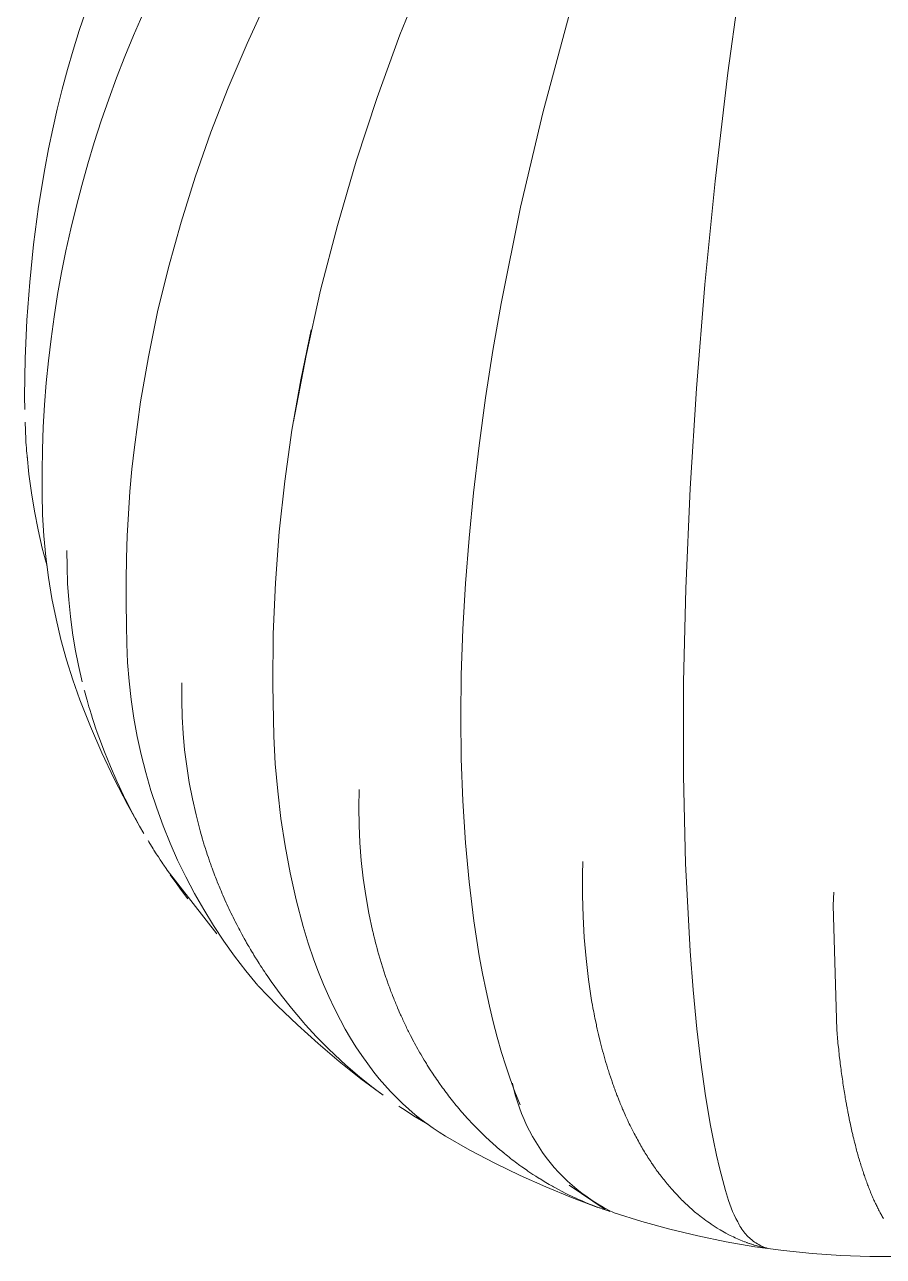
# Model space of a CAD drawing. Header units: millimetres. Extents: x 311 to 4068, y 1050 to 3803.
# Drawn here: x 3825.6 to 3842.58, y 3401.34 to 3425.69 of the extents above; entities that cross this region are included whole.
import ezdxf

# ---------------------------------------------------------------- set-up
doc = ezdxf.new("R2010")
doc.units = ezdxf.units.MM
doc.layers.add('ZANO_R', color=7, linetype='Continuous', lineweight=0)

msp = doc.modelspace()

# ---------------------------------------------------------------- linework, layer by layer
at = {"layer": 'ZANO_R'}
for p, q in [((3833.023, 3425.492), (3833.516, 3426.72)), ((3839.508, 3424.74), (3839.798, 3426.877)), ((3829.999, 3425.321), (3830.397, 3426.188)), ((3826.683, 3425.573), (3826.81, 3425.955)), ((3827.756, 3425.479), (3827.937, 3425.896)), ((3835.852, 3423.976), (3836.382, 3425.932)), ((3826.563, 3425.189), (3826.683, 3425.573)), ((3827.584, 3425.059), (3827.756, 3425.479)), ((3832.57, 3424.248), (3833.023, 3425.492)), ((3829.627, 3424.443), (3829.999, 3425.321)), ((3826.45, 3424.803), (3826.563, 3425.189)), ((3827.42, 3424.639), (3827.584, 3425.059)), ((3826.345, 3424.414), (3826.45, 3424.803)), ((3839.256, 3422.599), (3839.508, 3424.74)), ((3827.265, 3424.215), (3827.42, 3424.639)), ((3826.248, 3424.023), (3826.345, 3424.414)), ((3829.287, 3423.563), (3829.627, 3424.443)), ((3826.158, 3423.631), (3826.248, 3424.023)), ((3827.118, 3423.789), (3827.265, 3424.215)), ((3832.157, 3422.991), (3832.57, 3424.248)), ((3826.978, 3423.36), (3827.118, 3423.789)), ((3835.406, 3422.084), (3835.852, 3423.976)), ((3826.076, 3423.237), (3826.158, 3423.631)), ((3828.975, 3422.674), (3829.287, 3423.563)), ((3826.85, 3422.937), (3826.978, 3423.36)), ((3826.001, 3422.841), (3826.076, 3423.237)), ((3825.879, 3422.096), (3826.001, 3422.84)), ((3826.73, 3422.512), (3826.85, 3422.937)), ((3831.786, 3421.72), (3832.157, 3422.991)), ((3828.696, 3421.786), (3828.975, 3422.674)), ((3839.052, 3420.552), (3839.256, 3422.599)), ((3826.618, 3422.084), (3826.73, 3422.512)), ((3825.779, 3421.348), (3825.879, 3422.096)), ((3826.514, 3421.654), (3826.618, 3422.084)), ((3835.023, 3420.179), (3835.406, 3422.084)), ((3826.419, 3421.222), (3826.514, 3421.654)), ((3828.446, 3420.889), (3828.696, 3421.786)), ((3831.455, 3420.439), (3831.786, 3421.72)), ((3825.702, 3420.598), (3825.779, 3421.348)), ((3826.333, 3420.789), (3826.419, 3421.222)), ((3828.232, 3420.011), (3828.446, 3420.889)), ((3826.254, 3420.354), (3826.333, 3420.789)), ((3825.646, 3419.846), (3825.702, 3420.598)), ((3831.167, 3419.147), (3831.455, 3420.439)), ((3838.884, 3418.501), (3839.052, 3420.552)), ((3826.185, 3419.918), (3826.254, 3420.354)), ((3834.86, 3419.246), (3835.023, 3420.179)), ((3826.124, 3419.483), (3826.185, 3419.918)), ((3828.048, 3419.126), (3828.232, 3420.011)), ((3825.613, 3419.092), (3825.646, 3419.846)), ((3831.061, 3418.667), (3831.268, 3419.657)), ((3826.073, 3419.047), (3826.124, 3419.483)), ((3830.92, 3417.847), (3831.167, 3419.147)), ((3834.715, 3418.311), (3834.86, 3419.246)), ((3825.602, 3418.338), (3825.613, 3419.092)), ((3826.029, 3418.61), (3826.073, 3419.047)), ((3827.895, 3418.236), (3828.048, 3419.126)), ((3830.887, 3417.671), (3831.061, 3418.667)), ((3825.995, 3418.172), (3826.029, 3418.61)), ((3838.76, 3416.524), (3838.884, 3418.501)), ((3825.604, 3418.082), (3825.602, 3418.338)), ((3825.605, 3418.082), (3825.604, 3418.183)), ((3825.97, 3417.733), (3825.995, 3418.172)), ((3827.773, 3417.341), (3827.895, 3418.236)), ((3834.587, 3417.374), (3834.715, 3418.311)), ((3825.625, 3417.499), (3825.61, 3417.83)), ((3825.954, 3417.294), (3825.97, 3417.733)), ((3825.626, 3417.477), (3825.625, 3417.499)), ((3825.629, 3417.437), (3825.626, 3417.477)), ((3825.633, 3417.376), (3825.629, 3417.437)), ((3830.745, 3416.669), (3830.887, 3417.671)), ((3825.637, 3417.322), (3825.633, 3417.376)), ((3825.641, 3417.275), (3825.637, 3417.323)), ((3825.645, 3417.216), (3825.64, 3417.275)), ((3825.65, 3417.174), (3825.646, 3417.216)), ((3825.946, 3416.855), (3825.954, 3417.294)), ((3827.725, 3416.902), (3827.773, 3417.341)), ((3834.477, 3416.434), (3834.587, 3417.374)), ((3825.688, 3416.804), (3825.649, 3417.174)), ((3825.659, 3417.073), (3825.65, 3417.17)), ((3825.737, 3416.436), (3825.688, 3416.804)), ((3825.947, 3416.416), (3825.946, 3416.855)), ((3827.685, 3416.463), (3827.725, 3416.902)), ((3827.653, 3416.023), (3827.685, 3416.463)), ((3830.636, 3415.664), (3830.745, 3416.669)), ((3838.674, 3414.545), (3838.76, 3416.524)), ((3825.798, 3416.07), (3825.737, 3416.436)), ((3825.958, 3416), (3825.947, 3416.416)), ((3834.389, 3415.538), (3834.477, 3416.434)), ((3825.87, 3415.706), (3825.798, 3416.07)), ((3825.982, 3415.585), (3825.958, 3416)), ((3827.63, 3415.583), (3827.653, 3416.023)), ((3825.952, 3415.344), (3825.87, 3415.706)), ((3826.021, 3415.171), (3825.982, 3415.585)), ((3827.614, 3415.142), (3827.63, 3415.583)), ((3830.56, 3414.656), (3830.636, 3415.664)), ((3834.319, 3414.64), (3834.389, 3415.538)), ((3826.045, 3414.984), (3825.952, 3415.344)), ((3826.44, 3414.971), (3826.439, 3415.297)), ((3826.075, 3414.759), (3826.021, 3415.171)), ((3827.607, 3414.701), (3827.614, 3415.142)), ((3826.143, 3414.348), (3826.075, 3414.759)), ((3826.452, 3414.645), (3826.44, 3414.971)), ((3826.452, 3414.645), (3826.474, 3414.318)), ((3827.608, 3414.26), (3827.607, 3414.701)), ((3830.517, 3413.645), (3830.56, 3414.656)), ((3834.268, 3413.741), (3834.319, 3414.64)), ((3838.631, 3412.694), (3838.674, 3414.545)), ((3826.225, 3413.941), (3826.143, 3414.348)), ((3826.474, 3414.318), (3826.507, 3413.992)), ((3827.617, 3413.819), (3827.608, 3414.26)), ((3826.321, 3413.536), (3826.225, 3413.941)), ((3826.507, 3413.992), (3826.55, 3413.666)), ((3827.622, 3413.45), (3827.617, 3413.819)), ((3826.55, 3413.666), (3826.603, 3413.342)), ((3830.507, 3412.634), (3830.517, 3413.645)), ((3834.237, 3412.84), (3834.268, 3413.741)), ((3826.431, 3413.135), (3826.321, 3413.536)), ((3826.603, 3413.342), (3826.667, 3413.02)), ((3827.638, 3413.082), (3827.622, 3413.45)), ((3826.555, 3412.738), (3826.431, 3413.135)), ((3827.667, 3412.714), (3827.638, 3413.082)), ((3826.667, 3413.02), (3826.74, 3412.701)), ((3834.227, 3412.008), (3834.237, 3412.84)), ((3826.693, 3412.346), (3826.555, 3412.738)), ((3827.708, 3412.348), (3827.667, 3412.714)), ((3828.708, 3412.33), (3828.709, 3412.681)), ((3830.53, 3411.623), (3830.507, 3412.634)), ((3838.63, 3410.842), (3838.631, 3412.694)), ((3826.903, 3411.816), (3826.693, 3412.346)), ((3826.782, 3412.536), (3826.787, 3412.518)), ((3826.831, 3412.355), (3826.787, 3412.518)), ((3826.831, 3412.355), (3826.836, 3412.335)), ((3826.873, 3412.207), (3826.836, 3412.335)), ((3827.762, 3411.983), (3827.708, 3412.348)), ((3828.708, 3412.33), (3828.717, 3412.004)), ((3826.873, 3412.207), (3826.889, 3412.154)), ((3826.922, 3412.046), (3826.889, 3412.154)), ((3826.922, 3412.046), (3826.945, 3411.973)), ((3826.977, 3411.875), (3826.945, 3411.973)), ((3826.977, 3411.875), (3827.005, 3411.792)), ((3827.828, 3411.621), (3827.762, 3411.983)), ((3828.717, 3412.004), (3828.736, 3411.678)), ((3834.237, 3411.176), (3834.227, 3412.008)), ((3827.13, 3411.293), (3826.903, 3411.816)), ((3827.038, 3411.695), (3827.005, 3411.792)), ((3827.038, 3411.695), (3827.067, 3411.613)), ((3827.178, 3411.317), (3827.067, 3411.613)), ((3827.907, 3411.261), (3827.828, 3411.621)), ((3828.736, 3411.678), (3828.766, 3411.353)), ((3830.559, 3411.079), (3830.53, 3411.623)), ((3828.766, 3411.353), (3828.807, 3411.029)), ((3827.375, 3410.779), (3827.13, 3411.293)), ((3827.297, 3411.024), (3827.178, 3411.317)), ((3827.997, 3410.903), (3827.907, 3411.261)), ((3834.267, 3410.344), (3834.237, 3411.176)), ((3827.424, 3410.734), (3827.297, 3411.024)), ((3828.1, 3410.549), (3827.997, 3410.903)), ((3828.807, 3411.029), (3828.858, 3410.706)), ((3830.606, 3410.536), (3830.559, 3411.079)), ((3827.637, 3410.273), (3827.375, 3410.779)), ((3827.559, 3410.449), (3827.424, 3410.734)), ((3828.858, 3410.706), (3828.919, 3410.386)), ((3838.671, 3409.107), (3838.63, 3410.842)), ((3827.559, 3410.449), (3827.592, 3410.382)), ((3827.605, 3410.357), (3827.592, 3410.382)), ((3828.214, 3410.199), (3828.1, 3410.549)), ((3828.919, 3410.386), (3828.991, 3410.067)), ((3830.671, 3409.995), (3830.606, 3410.536)), ((3832.209, 3410.216), (3832.214, 3410.568)), ((3827.605, 3410.357), (3827.679, 3410.211)), ((3827.916, 3409.776), (3827.637, 3410.273)), ((3827.696, 3410.178), (3827.679, 3410.211)), ((3827.696, 3410.178), (3827.77, 3410.04)), ((3828.34, 3409.852), (3828.214, 3410.199)), ((3832.209, 3410.216), (3832.214, 3409.866)), ((3834.319, 3409.513), (3834.267, 3410.344)), ((3827.787, 3410.008), (3827.863, 3409.871)), ((3828.991, 3410.067), (3829.073, 3409.751)), ((3830.754, 3409.457), (3830.671, 3409.995)), ((3827.876, 3409.848), (3827.959, 3409.703)), ((3828.478, 3409.51), (3828.34, 3409.852)), ((3829.093, 3409.682), (3829.073, 3409.751)), ((3829.093, 3409.682), (3829.1, 3409.658)), ((3829.12, 3409.59), (3829.1, 3409.658)), ((3832.214, 3409.866), (3832.23, 3409.516)), ((3828.042, 3409.563), (3828.058, 3409.536)), ((3828.142, 3409.399), (3828.058, 3409.536)), ((3828.16, 3409.371), (3828.142, 3409.399)), ((3828.628, 3409.173), (3828.478, 3409.51)), ((3829.12, 3409.59), (3829.127, 3409.565)), ((3829.148, 3409.498), (3829.127, 3409.565)), ((3829.148, 3409.498), (3829.155, 3409.472)), ((3829.176, 3409.406), (3829.155, 3409.472)), ((3829.176, 3409.406), (3829.184, 3409.38)), ((3830.854, 3408.921), (3830.754, 3409.457)), ((3832.23, 3409.516), (3832.258, 3409.167)), ((3834.39, 3408.742), (3834.319, 3409.513)), ((3828.206, 3409.298), (3828.16, 3409.371)), ((3828.221, 3409.275), (3828.206, 3409.298)), ((3828.246, 3409.236), (3828.221, 3409.275)), ((3828.283, 3409.179), (3828.246, 3409.236)), ((3828.312, 3409.135), (3828.283, 3409.179)), ((3828.788, 3408.842), (3828.628, 3409.173)), ((3829.206, 3409.315), (3829.184, 3409.38)), ((3829.206, 3409.315), (3829.214, 3409.288)), ((3829.236, 3409.224), (3829.214, 3409.288)), ((3829.236, 3409.224), (3829.245, 3409.197)), ((3829.267, 3409.133), (3829.245, 3409.197)), ((3832.258, 3409.167), (3832.297, 3408.819)), ((3828.334, 3409.102), (3828.312, 3409.135)), ((3828.352, 3409.075), (3828.334, 3409.102)), ((3828.398, 3409.006), (3828.352, 3409.075)), ((3828.42, 3408.973), (3828.398, 3409.006)), ((3829.401, 3407.715), (3828.42, 3408.973)), ((3829.267, 3409.133), (3829.277, 3409.106)), ((3829.299, 3409.043), (3829.277, 3409.106)), ((3829.299, 3409.043), (3829.309, 3409.015)), ((3829.333, 3408.953), (3829.309, 3409.015)), ((3829.333, 3408.953), (3829.343, 3408.925)), ((3829.366, 3408.863), (3829.343, 3408.925)), ((3830.973, 3408.39), (3830.854, 3408.921)), ((3836.636, 3408.893), (3836.642, 3409.146)), ((3838.763, 3407.374), (3838.671, 3409.107)), ((3828.573, 3408.756), (3828.483, 3408.884)), ((3828.573, 3408.756), (3828.596, 3408.724)), ((3828.687, 3408.599), (3828.596, 3408.724)), ((3828.96, 3408.515), (3828.788, 3408.842)), ((3829.366, 3408.863), (3829.377, 3408.835)), ((3829.401, 3408.773), (3829.377, 3408.835)), ((3829.401, 3408.773), (3829.412, 3408.746)), ((3829.437, 3408.684), (3829.412, 3408.746)), ((3829.437, 3408.684), (3829.448, 3408.657)), ((3832.297, 3408.819), (3832.347, 3408.472)), ((3834.484, 3407.974), (3834.39, 3408.742)), ((3836.636, 3408.893), (3836.633, 3408.476)), ((3828.687, 3408.599), (3828.712, 3408.566)), ((3828.805, 3408.443), (3828.712, 3408.566)), ((3828.805, 3408.443), (3828.83, 3408.41)), ((3829.143, 3408.195), (3828.96, 3408.515)), ((3829.474, 3408.595), (3829.448, 3408.657)), ((3829.474, 3408.595), (3829.485, 3408.568)), ((3829.511, 3408.507), (3829.485, 3408.568)), ((3829.511, 3408.507), (3829.523, 3408.48)), ((3829.549, 3408.419), (3829.523, 3408.48)), ((3832.347, 3408.472), (3832.409, 3408.128)), ((3836.633, 3408.476), (3836.643, 3408.059)), ((3841.592, 3408.286), (3841.6, 3408.54)), ((3829.336, 3407.881), (3829.143, 3408.195)), ((3829.549, 3408.419), (3829.561, 3408.392)), ((3829.589, 3408.332), (3829.561, 3408.392)), ((3829.589, 3408.332), (3829.601, 3408.305)), ((3829.628, 3408.245), (3829.601, 3408.305)), ((3829.628, 3408.245), (3829.641, 3408.218)), ((3829.669, 3408.158), (3829.641, 3408.218)), ((3831.109, 3407.862), (3830.973, 3408.39)), ((3841.592, 3408.286), (3841.661, 3405.815)), ((3829.669, 3408.158), (3829.682, 3408.132)), ((3829.711, 3408.073), (3829.682, 3408.132)), ((3829.711, 3408.073), (3829.724, 3408.046)), ((3829.753, 3407.987), (3829.724, 3408.046)), ((3829.753, 3407.987), (3829.767, 3407.96)), ((3829.796, 3407.903), (3829.767, 3407.96)), ((3832.409, 3408.128), (3832.481, 3407.785)), ((3834.592, 3407.28), (3834.484, 3407.974)), ((3836.643, 3408.059), (3836.667, 3407.643)), ((3829.54, 3407.574), (3829.336, 3407.881)), ((3829.796, 3407.903), (3829.81, 3407.875)), ((3829.84, 3407.819), (3829.81, 3407.875)), ((3829.84, 3407.819), (3829.854, 3407.791)), ((3829.884, 3407.735), (3829.854, 3407.791)), ((3829.884, 3407.735), (3829.9, 3407.707)), ((3829.93, 3407.652), (3829.9, 3407.707)), ((3831.21, 3407.531), (3831.109, 3407.862)), ((3832.497, 3407.717), (3832.481, 3407.785)), ((3832.497, 3407.717), (3832.502, 3407.695)), ((3832.519, 3407.629), (3832.502, 3407.695)), ((3829.755, 3407.274), (3829.54, 3407.574)), ((3829.93, 3407.652), (3829.945, 3407.623)), ((3829.976, 3407.569), (3829.946, 3407.623)), ((3829.976, 3407.569), (3829.992, 3407.54)), ((3830.023, 3407.488), (3829.992, 3407.54)), ((3830.023, 3407.488), (3830.04, 3407.458)), ((3830.07, 3407.406), (3830.04, 3407.458)), ((3831.322, 3407.203), (3831.21, 3407.531)), ((3832.519, 3407.629), (3832.524, 3407.606)), ((3832.541, 3407.541), (3832.524, 3407.606)), ((3832.541, 3407.541), (3832.547, 3407.518)), ((3832.564, 3407.453), (3832.547, 3407.518)), ((3832.564, 3407.453), (3832.571, 3407.429)), ((3836.667, 3407.643), (3836.703, 3407.227)), ((3829.979, 3406.982), (3829.755, 3407.274)), ((3830.07, 3407.406), (3830.088, 3407.376)), ((3830.119, 3407.325), (3830.088, 3407.376)), ((3830.119, 3407.325), (3830.137, 3407.295)), ((3830.168, 3407.245), (3830.137, 3407.295)), ((3830.168, 3407.245), (3830.187, 3407.214)), ((3830.218, 3407.165), (3830.187, 3407.214)), ((3832.588, 3407.366), (3832.571, 3407.429)), ((3832.588, 3407.366), (3832.595, 3407.342)), ((3832.613, 3407.28), (3832.595, 3407.342)), ((3832.613, 3407.28), (3832.62, 3407.255)), ((3832.638, 3407.194), (3832.62, 3407.255)), ((3834.655, 3406.935), (3834.592, 3407.28)), ((3836.703, 3407.227), (3836.752, 3406.813)), ((3838.822, 3406.607), (3838.763, 3407.374)), ((3830.213, 3406.697), (3829.979, 3406.982)), ((3830.218, 3407.165), (3830.238, 3407.133)), ((3830.268, 3407.086), (3830.238, 3407.133)), ((3830.268, 3407.086), (3830.289, 3407.053)), ((3830.32, 3407.007), (3830.289, 3407.053)), ((3830.32, 3407.007), (3830.342, 3406.974)), ((3830.372, 3406.929), (3830.342, 3406.974)), ((3831.413, 3406.958), (3831.322, 3407.203)), ((3832.638, 3407.194), (3832.646, 3407.168)), ((3832.664, 3407.108), (3832.646, 3407.168)), ((3832.664, 3407.108), (3832.672, 3407.082)), ((3832.691, 3407.023), (3832.672, 3407.082)), ((3832.691, 3407.023), (3832.699, 3406.997)), ((3832.719, 3406.938), (3832.699, 3406.997)), ((3830.372, 3406.929), (3830.395, 3406.895)), ((3830.425, 3406.851), (3830.395, 3406.895)), ((3830.425, 3406.851), (3830.449, 3406.817)), ((3830.479, 3406.774), (3830.449, 3406.817)), ((3830.479, 3406.774), (3830.673, 3406.507)), ((3831.511, 3406.716), (3831.413, 3406.958)), ((3832.719, 3406.938), (3832.727, 3406.912)), ((3832.747, 3406.853), (3832.727, 3406.912)), ((3832.747, 3406.853), (3832.756, 3406.827)), ((3832.776, 3406.769), (3832.756, 3406.827)), ((3832.776, 3406.769), (3832.785, 3406.744)), ((3832.806, 3406.686), (3832.785, 3406.744)), ((3834.725, 3406.59), (3834.655, 3406.935)), ((3836.752, 3406.813), (3836.814, 3406.4)), ((3830.603, 3406.295), (3830.221, 3406.688)), ((3830.673, 3406.507), (3830.877, 3406.248)), ((3831.615, 3406.477), (3831.511, 3406.716)), ((3831.727, 3406.241), (3831.615, 3406.477)), ((3832.806, 3406.686), (3832.815, 3406.66)), ((3832.837, 3406.603), (3832.815, 3406.66)), ((3832.837, 3406.603), (3832.846, 3406.578)), ((3832.868, 3406.521), (3832.846, 3406.578)), ((3832.868, 3406.521), (3832.878, 3406.495)), ((3832.9, 3406.439), (3832.878, 3406.495)), ((3834.792, 3406.284), (3834.725, 3406.59)), ((3838.896, 3405.841), (3838.822, 3406.607)), ((3830.997, 3405.915), (3830.603, 3406.295)), ((3830.877, 3406.248), (3831.09, 3405.995)), ((3831.846, 3406.009), (3831.727, 3406.241)), ((3832.9, 3406.439), (3832.91, 3406.414)), ((3832.933, 3406.358), (3832.91, 3406.414)), ((3832.933, 3406.358), (3832.943, 3406.333)), ((3832.966, 3406.277), (3832.943, 3406.333)), ((3832.966, 3406.277), (3832.977, 3406.252)), ((3833, 3406.197), (3832.977, 3406.252)), ((3834.866, 3405.978), (3834.792, 3406.284)), ((3836.825, 3406.335), (3836.814, 3406.4)), ((3836.825, 3406.335), (3836.829, 3406.314)), ((3836.84, 3406.25), (3836.829, 3406.314)), ((3836.84, 3406.25), (3836.844, 3406.228)), ((3831.119, 3405.962), (3831.09, 3405.995)), ((3831.943, 3405.83), (3831.846, 3406.009)), ((3833, 3406.197), (3833.011, 3406.173)), ((3833.035, 3406.118), (3833.011, 3406.173)), ((3833.035, 3406.118), (3833.046, 3406.093)), ((3833.071, 3406.04), (3833.046, 3406.093)), ((3833.071, 3406.04), (3833.082, 3406.015)), ((3833.107, 3405.962), (3833.082, 3406.015)), ((3836.856, 3406.165), (3836.844, 3406.228)), ((3836.856, 3406.165), (3836.861, 3406.143)), ((3836.873, 3406.081), (3836.861, 3406.143)), ((3836.873, 3406.081), (3836.877, 3406.058)), ((3836.89, 3405.998), (3836.877, 3406.058)), ((3836.89, 3405.998), (3836.895, 3405.974)), ((3831.404, 3405.547), (3830.997, 3405.915)), ((3831.119, 3405.962), (3831.152, 3405.924)), ((3831.376, 3405.68), (3831.152, 3405.924)), ((3832.046, 3405.654), (3831.943, 3405.83)), ((3833.107, 3405.962), (3833.119, 3405.937)), ((3833.143, 3405.885), (3833.119, 3405.937)), ((3833.143, 3405.885), (3833.156, 3405.859)), ((3833.181, 3405.808), (3833.156, 3405.859)), ((3833.181, 3405.808), (3833.194, 3405.783)), ((3833.219, 3405.733), (3833.194, 3405.783)), ((3834.946, 3405.674), (3834.866, 3405.978)), ((3836.907, 3405.915), (3836.895, 3405.974)), ((3836.907, 3405.915), (3836.912, 3405.891)), ((3836.925, 3405.832), (3836.912, 3405.891)), ((3836.925, 3405.832), (3836.931, 3405.808)), ((3836.944, 3405.751), (3836.931, 3405.808)), ((3836.944, 3405.751), (3836.95, 3405.726)), ((3838.973, 3405.178), (3838.896, 3405.841)), ((3841.666, 3405.751), (3841.661, 3405.815)), ((3841.666, 3405.751), (3841.668, 3405.73)), ((3831.608, 3405.445), (3831.376, 3405.68)), ((3831.822, 3405.193), (3831.404, 3405.547)), ((3832.154, 3405.481), (3832.046, 3405.654)), ((3833.219, 3405.733), (3833.232, 3405.707)), ((3833.257, 3405.658), (3833.232, 3405.707)), ((3833.257, 3405.658), (3833.271, 3405.631)), ((3833.297, 3405.583), (3833.271, 3405.631)), ((3833.297, 3405.583), (3833.311, 3405.556)), ((3833.337, 3405.509), (3833.311, 3405.556)), ((3833.337, 3405.509), (3833.352, 3405.482)), ((3835.033, 3405.372), (3834.946, 3405.674)), ((3836.963, 3405.669), (3836.95, 3405.726)), ((3836.963, 3405.669), (3836.969, 3405.645)), ((3836.983, 3405.589), (3836.969, 3405.645)), ((3836.983, 3405.589), (3836.989, 3405.564)), ((3837.003, 3405.509), (3836.989, 3405.564)), ((3837.003, 3405.509), (3837.01, 3405.484)), ((3841.674, 3405.668), (3841.668, 3405.73)), ((3841.674, 3405.668), (3841.676, 3405.647)), ((3841.682, 3405.585), (3841.676, 3405.647)), ((3841.682, 3405.585), (3841.684, 3405.563)), ((3841.69, 3405.503), (3841.684, 3405.563)), ((3841.69, 3405.503), (3841.693, 3405.481)), ((3831.848, 3405.217), (3831.608, 3405.445)), ((3832.267, 3405.312), (3832.154, 3405.481)), ((3832.385, 3405.146), (3832.267, 3405.312)), ((3833.377, 3405.436), (3833.352, 3405.482)), ((3833.377, 3405.436), (3833.393, 3405.408)), ((3833.418, 3405.364), (3833.393, 3405.408)), ((3833.418, 3405.364), (3833.435, 3405.336)), ((3833.46, 3405.292), (3833.435, 3405.336)), ((3833.46, 3405.292), (3833.477, 3405.263)), ((3833.503, 3405.221), (3833.477, 3405.263)), ((3835.115, 3405.11), (3835.033, 3405.372)), ((3837.024, 3405.429), (3837.01, 3405.484)), ((3837.024, 3405.429), (3837.031, 3405.404)), ((3837.045, 3405.35), (3837.031, 3405.404)), ((3837.046, 3405.35), (3837.052, 3405.326)), ((3837.067, 3405.272), (3837.052, 3405.326)), ((3837.067, 3405.272), (3837.074, 3405.248)), ((3841.699, 3405.422), (3841.693, 3405.481)), ((3841.699, 3405.422), (3841.701, 3405.399)), ((3841.708, 3405.342), (3841.701, 3405.399)), ((3841.708, 3405.342), (3841.71, 3405.318)), ((3841.717, 3405.261), (3841.71, 3405.318)), ((3841.717, 3405.261), (3841.72, 3405.238)), ((3832.251, 3404.853), (3831.822, 3405.193)), ((3831.848, 3405.217), (3831.884, 3405.185)), ((3831.919, 3405.153), (3831.884, 3405.184)), ((3831.919, 3405.153), (3831.954, 3405.121)), ((3831.99, 3405.09), (3831.954, 3405.121)), ((3831.99, 3405.09), (3832.224, 3404.89)), ((3832.508, 3404.983), (3832.385, 3405.146)), ((3833.503, 3405.221), (3833.52, 3405.192)), ((3833.546, 3405.15), (3833.52, 3405.192)), ((3833.546, 3405.15), (3833.564, 3405.121)), ((3833.589, 3405.08), (3833.564, 3405.121)), ((3833.589, 3405.08), (3833.608, 3405.05)), ((3833.634, 3405.011), (3833.608, 3405.05)), ((3835.203, 3404.849), (3835.115, 3405.11)), ((3837.09, 3405.194), (3837.074, 3405.248)), ((3837.09, 3405.194), (3837.097, 3405.17)), ((3837.113, 3405.117), (3837.097, 3405.17)), ((3837.113, 3405.117), (3837.12, 3405.093)), ((3837.136, 3405.041), (3837.12, 3405.093)), ((3837.136, 3405.041), (3837.144, 3405.017)), ((3837.16, 3404.965), (3837.144, 3405.017)), ((3839.066, 3404.517), (3838.973, 3405.178)), ((3841.726, 3405.182), (3841.72, 3405.238)), ((3841.726, 3405.182), (3841.729, 3405.158)), ((3841.736, 3405.103), (3841.729, 3405.158)), ((3841.736, 3405.103), (3841.739, 3405.079)), ((3841.746, 3405.025), (3841.739, 3405.079)), ((3841.746, 3405.025), (3841.75, 3405.001)), ((3832.224, 3404.89), (3832.464, 3404.697)), ((3832.691, 3404.526), (3832.251, 3404.853)), ((3832.614, 3404.852), (3832.508, 3404.983)), ((3832.724, 3404.724), (3832.614, 3404.852)), ((3833.634, 3405.011), (3833.653, 3404.981)), ((3833.679, 3404.943), (3833.653, 3404.981)), ((3833.679, 3404.943), (3833.699, 3404.912)), ((3833.724, 3404.875), (3833.699, 3404.912)), ((3833.724, 3404.875), (3833.746, 3404.844)), ((3833.77, 3404.808), (3833.746, 3404.844)), ((3833.77, 3404.808), (3833.793, 3404.776)), ((3833.817, 3404.741), (3833.793, 3404.776)), ((3835.298, 3404.591), (3835.203, 3404.849)), ((3837.16, 3404.965), (3837.168, 3404.942)), ((3837.185, 3404.89), (3837.168, 3404.942)), ((3837.185, 3404.89), (3837.193, 3404.867)), ((3837.21, 3404.816), (3837.193, 3404.867)), ((3837.21, 3404.816), (3837.218, 3404.793)), ((3837.235, 3404.743), (3837.218, 3404.793)), ((3841.757, 3404.948), (3841.75, 3405.001)), ((3841.757, 3404.948), (3841.76, 3404.924)), ((3841.767, 3404.877), (3841.76, 3404.924)), ((3841.767, 3404.877), (3841.771, 3404.847)), ((3841.779, 3404.795), (3841.771, 3404.847)), ((3841.779, 3404.795), (3841.782, 3404.771)), ((3841.79, 3404.719), (3841.782, 3404.771)), ((3832.505, 3404.666), (3832.464, 3404.697)), ((3832.505, 3404.666), (3832.54, 3404.64)), ((3832.691, 3404.527), (3832.54, 3404.64)), ((3832.837, 3404.6), (3832.724, 3404.724)), ((3832.954, 3404.479), (3832.837, 3404.6)), ((3833.817, 3404.741), (3833.84, 3404.709)), ((3833.865, 3404.675), (3833.84, 3404.709)), ((3833.865, 3404.675), (3833.888, 3404.643)), ((3833.913, 3404.61), (3833.888, 3404.643)), ((3833.913, 3404.61), (3833.937, 3404.577)), ((3833.961, 3404.545), (3833.937, 3404.577)), ((3833.961, 3404.545), (3833.986, 3404.513)), ((3835.247, 3404.767), (3835.25, 3404.76)), ((3835.277, 3404.638), (3835.25, 3404.76)), ((3835.309, 3404.517), (3835.277, 3404.638)), ((3835.399, 3404.336), (3835.298, 3404.591)), ((3837.235, 3404.743), (3837.244, 3404.72)), ((3837.261, 3404.671), (3837.244, 3404.72)), ((3837.261, 3404.671), (3837.27, 3404.648)), ((3837.288, 3404.599), (3837.27, 3404.648)), ((3837.288, 3404.599), (3837.296, 3404.576)), ((3837.314, 3404.528), (3837.296, 3404.576)), ((3837.314, 3404.528), (3837.324, 3404.505)), ((3841.79, 3404.719), (3841.794, 3404.696)), ((3841.802, 3404.645), (3841.794, 3404.696)), ((3841.802, 3404.645), (3841.805, 3404.622)), ((3841.813, 3404.571), (3841.805, 3404.622)), ((3841.813, 3404.571), (3841.817, 3404.548)), ((3841.826, 3404.497), (3841.817, 3404.548)), ((3833.075, 3404.362), (3832.954, 3404.479)), ((3833.042, 3404.282), (3833.001, 3404.309)), ((3833.2, 3404.249), (3833.075, 3404.362)), ((3834.011, 3404.481), (3833.986, 3404.513)), ((3834.011, 3404.481), (3834.036, 3404.449)), ((3834.061, 3404.418), (3834.036, 3404.449)), ((3834.061, 3404.418), (3834.087, 3404.385)), ((3834.111, 3404.355), (3834.087, 3404.385)), ((3834.111, 3404.355), (3834.138, 3404.323)), ((3834.162, 3404.294), (3834.138, 3404.323)), ((3834.162, 3404.294), (3834.19, 3404.261)), ((3835.345, 3404.397), (3835.309, 3404.517)), ((3835.385, 3404.279), (3835.345, 3404.397)), ((3837.342, 3404.458), (3837.324, 3404.505)), ((3837.342, 3404.458), (3837.351, 3404.434)), ((3837.369, 3404.389), (3837.351, 3404.434)), ((3837.369, 3404.389), (3837.379, 3404.365)), ((3837.398, 3404.32), (3837.379, 3404.365)), ((3837.398, 3404.32), (3837.408, 3404.296)), ((3837.426, 3404.253), (3837.408, 3404.296)), ((3839.164, 3403.926), (3839.066, 3404.517)), ((3841.826, 3404.497), (3841.829, 3404.475)), ((3841.838, 3404.425), (3841.829, 3404.475)), ((3841.838, 3404.425), (3841.842, 3404.403)), ((3841.851, 3404.354), (3841.842, 3404.403)), ((3841.851, 3404.354), (3841.855, 3404.332)), ((3841.864, 3404.283), (3841.855, 3404.332)), ((3833.074, 3404.261), (3833.042, 3404.282)), ((3833.321, 3404.102), (3833.074, 3404.261)), ((3833.327, 3404.139), (3833.2, 3404.249)), ((3833.572, 3403.951), (3833.321, 3404.102)), ((3833.442, 3404.048), (3833.327, 3404.139)), ((3833.341, 3404.09), (3833.56, 3403.959)), ((3833.559, 3403.96), (3833.442, 3404.048)), ((3834.214, 3404.232), (3834.19, 3404.261)), ((3834.214, 3404.232), (3834.242, 3404.2)), ((3834.266, 3404.172), (3834.242, 3404.2)), ((3834.266, 3404.172), (3834.295, 3404.139)), ((3834.319, 3404.112), (3834.295, 3404.139)), ((3834.319, 3404.112), (3834.348, 3404.08)), ((3834.373, 3404.053), (3834.348, 3404.08)), ((3834.373, 3404.053), (3834.402, 3404.021)), ((3835.429, 3404.162), (3835.385, 3404.279)), ((3835.477, 3404.046), (3835.429, 3404.162)), ((3835.528, 3403.933), (3835.477, 3404.046)), ((3837.426, 3404.253), (3837.437, 3404.228)), ((3837.455, 3404.186), (3837.437, 3404.228)), ((3837.455, 3404.186), (3837.466, 3404.16)), ((3837.485, 3404.119), (3837.467, 3404.16)), ((3837.485, 3404.119), (3837.497, 3404.094)), ((3837.515, 3404.054), (3837.497, 3404.094)), ((3837.515, 3404.054), (3837.527, 3404.028)), ((3841.864, 3404.283), (3841.868, 3404.261)), ((3841.877, 3404.213), (3841.868, 3404.261)), ((3841.877, 3404.213), (3841.881, 3404.191)), ((3841.89, 3404.144), (3841.881, 3404.191)), ((3841.89, 3404.144), (3841.895, 3404.122)), ((3841.904, 3404.076), (3841.895, 3404.122)), ((3841.904, 3404.076), (3841.908, 3404.054)), ((3841.918, 3404.009), (3841.908, 3404.054)), ((3833.679, 3403.876), (3833.559, 3403.96)), ((3833.801, 3403.795), (3833.679, 3403.876)), ((3834.427, 3403.994), (3834.402, 3404.021)), ((3834.427, 3403.994), (3834.456, 3403.963)), ((3834.587, 3403.829), (3834.456, 3403.963)), ((3834.721, 3403.698), (3834.587, 3403.829)), ((3835.584, 3403.821), (3835.528, 3403.933)), ((3835.643, 3403.711), (3835.584, 3403.821)), ((3837.545, 3403.989), (3837.527, 3404.028)), ((3837.545, 3403.989), (3837.558, 3403.962)), ((3837.576, 3403.925), (3837.558, 3403.962)), ((3837.576, 3403.925), (3837.589, 3403.898)), ((3837.608, 3403.862), (3837.589, 3403.898)), ((3837.608, 3403.862), (3837.621, 3403.834)), ((3837.639, 3403.799), (3837.621, 3403.834)), ((3837.639, 3403.799), (3837.653, 3403.772)), ((3839.221, 3403.632), (3839.164, 3403.926)), ((3841.918, 3404.009), (3841.922, 3403.986)), ((3841.932, 3403.942), (3841.923, 3403.986)), ((3841.932, 3403.942), (3841.937, 3403.919)), ((3841.946, 3403.877), (3841.937, 3403.919)), ((3841.946, 3403.877), (3841.951, 3403.854)), ((3841.961, 3403.812), (3841.951, 3403.854)), ((3841.961, 3403.812), (3841.966, 3403.788)), ((3833.926, 3403.718), (3833.801, 3403.795)), ((3834.408, 3403.443), (3833.926, 3403.718)), ((3834.859, 3403.571), (3834.721, 3403.698)), ((3835, 3403.448), (3834.859, 3403.571)), ((3835.707, 3403.603), (3835.643, 3403.711)), ((3835.773, 3403.498), (3835.707, 3403.603)), ((3837.672, 3403.737), (3837.653, 3403.772)), ((3837.672, 3403.737), (3837.686, 3403.709)), ((3837.704, 3403.676), (3837.686, 3403.709)), ((3837.704, 3403.676), (3837.719, 3403.648)), ((3837.737, 3403.616), (3837.719, 3403.648)), ((3837.737, 3403.616), (3837.753, 3403.587)), ((3837.771, 3403.556), (3837.753, 3403.587)), ((3837.771, 3403.556), (3837.787, 3403.528)), ((3839.283, 3403.339), (3839.221, 3403.632)), ((3841.976, 3403.748), (3841.966, 3403.788)), ((3841.976, 3403.748), (3841.981, 3403.724)), ((3841.991, 3403.684), (3841.981, 3403.724)), ((3841.991, 3403.684), (3841.997, 3403.661)), ((3842.006, 3403.622), (3841.997, 3403.661)), ((3842.006, 3403.622), (3842.012, 3403.598)), ((3842.022, 3403.56), (3842.012, 3403.598)), ((3842.022, 3403.56), (3842.028, 3403.536)), ((3834.899, 3403.183), (3834.408, 3403.443)), ((3835, 3403.448), (3835.03, 3403.424)), ((3835.06, 3403.398), (3835.029, 3403.424)), ((3835.061, 3403.398), (3835.09, 3403.374)), ((3835.121, 3403.348), (3835.09, 3403.374)), ((3835.121, 3403.348), (3835.15, 3403.325)), ((3835.182, 3403.299), (3835.15, 3403.325)), ((3835.844, 3403.394), (3835.773, 3403.498)), ((3835.917, 3403.293), (3835.844, 3403.394)), ((3837.805, 3403.497), (3837.787, 3403.528)), ((3837.805, 3403.497), (3837.822, 3403.469)), ((3837.839, 3403.439), (3837.822, 3403.469)), ((3837.839, 3403.439), (3837.857, 3403.41)), ((3837.874, 3403.382), (3837.857, 3403.41)), ((3837.874, 3403.382), (3837.892, 3403.353)), ((3837.909, 3403.325), (3837.892, 3403.353)), ((3837.909, 3403.325), (3837.928, 3403.296)), ((3839.341, 3403.089), (3839.283, 3403.339)), ((3842.037, 3403.5), (3842.028, 3403.536)), ((3842.037, 3403.5), (3842.044, 3403.475)), ((3842.053, 3403.44), (3842.044, 3403.475)), ((3842.053, 3403.44), (3842.06, 3403.415)), ((3842.069, 3403.381), (3842.06, 3403.415)), ((3842.069, 3403.381), (3842.077, 3403.355)), ((3842.086, 3403.322), (3842.077, 3403.355)), ((3842.086, 3403.322), (3842.093, 3403.297)), ((3835.398, 3402.94), (3834.899, 3403.183)), ((3835.182, 3403.299), (3835.211, 3403.277)), ((3835.244, 3403.251), (3835.211, 3403.277)), ((3835.244, 3403.251), (3835.273, 3403.229)), ((3835.306, 3403.204), (3835.273, 3403.229)), ((3835.306, 3403.204), (3835.334, 3403.183)), ((3835.369, 3403.158), (3835.334, 3403.183)), ((3835.369, 3403.158), (3835.397, 3403.137)), ((3835.436, 3403.109), (3835.397, 3403.137)), ((3835.436, 3403.109), (3835.523, 3403.048)), ((3835.995, 3403.195), (3835.917, 3403.293)), ((3836.075, 3403.1), (3835.995, 3403.195)), ((3836.159, 3403.007), (3836.075, 3403.1)), ((3837.945, 3403.269), (3837.928, 3403.296)), ((3837.945, 3403.269), (3837.964, 3403.241)), ((3837.981, 3403.214), (3837.964, 3403.241)), ((3837.981, 3403.214), (3838, 3403.186)), ((3838.018, 3403.16), (3838, 3403.186)), ((3838.018, 3403.16), (3838.037, 3403.132)), ((3838.055, 3403.107), (3838.037, 3403.132)), ((3838.055, 3403.107), (3838.074, 3403.078)), ((3838.092, 3403.054), (3838.074, 3403.078)), ((3839.405, 3402.84), (3839.341, 3403.089)), ((3842.103, 3403.265), (3842.093, 3403.297)), ((3842.103, 3403.265), (3842.11, 3403.239)), ((3842.119, 3403.208), (3842.11, 3403.239)), ((3842.119, 3403.208), (3842.127, 3403.182)), ((3842.136, 3403.152), (3842.127, 3403.182)), ((3842.136, 3403.152), (3842.145, 3403.126)), ((3842.154, 3403.097), (3842.145, 3403.126)), ((3842.154, 3403.097), (3842.162, 3403.07)), ((3842.171, 3403.042), (3842.162, 3403.07)), ((3835.905, 3402.713), (3835.398, 3402.94)), ((3835.555, 3403.026), (3835.523, 3403.048)), ((3835.555, 3403.026), (3835.65, 3402.962)), ((3835.709, 3402.924), (3835.65, 3402.962)), ((3835.709, 3402.924), (3835.779, 3402.88)), ((3835.795, 3402.87), (3835.779, 3402.88)), ((3835.795, 3402.87), (3835.909, 3402.801)), ((3836.246, 3402.917), (3836.159, 3403.007)), ((3836.335, 3402.83), (3836.246, 3402.917)), ((3836.428, 3402.746), (3836.335, 3402.83)), ((3838.092, 3403.054), (3838.112, 3403.026)), ((3838.13, 3403.002), (3838.112, 3403.026)), ((3838.13, 3403.002), (3838.15, 3402.974)), ((3838.168, 3402.951), (3838.15, 3402.974)), ((3838.168, 3402.951), (3838.189, 3402.923)), ((3838.206, 3402.9), (3838.189, 3402.923)), ((3838.206, 3402.9), (3838.227, 3402.873)), ((3838.245, 3402.851), (3838.227, 3402.873)), ((3838.245, 3402.851), (3838.267, 3402.824)), ((3838.285, 3402.802), (3838.267, 3402.824)), ((3839.461, 3402.641), (3839.405, 3402.84)), ((3842.171, 3403.042), (3842.18, 3403.016)), ((3842.189, 3402.989), (3842.18, 3403.016)), ((3842.189, 3402.989), (3842.198, 3402.962)), ((3842.207, 3402.936), (3842.198, 3402.962)), ((3842.207, 3402.936), (3842.216, 3402.91)), ((3842.225, 3402.884), (3842.216, 3402.91)), ((3842.225, 3402.884), (3842.234, 3402.858)), ((3842.243, 3402.833), (3842.234, 3402.858)), ((3842.243, 3402.833), (3842.253, 3402.807)), ((3836.418, 3402.502), (3835.905, 3402.713)), ((3835.972, 3402.764), (3835.909, 3402.801)), ((3835.972, 3402.764), (3836.04, 3402.726)), ((3836.059, 3402.715), (3836.04, 3402.726)), ((3836.059, 3402.715), (3836.172, 3402.654)), ((3836.219, 3402.629), (3836.172, 3402.654)), ((3836.219, 3402.629), (3836.305, 3402.585)), ((3836.345, 3402.565), (3836.305, 3402.585)), ((3836.368, 3402.746), (3837.08, 3402.269)), ((3836.524, 3402.666), (3836.428, 3402.746)), ((3836.622, 3402.588), (3836.524, 3402.666)), ((3836.723, 3402.515), (3836.622, 3402.588)), ((3838.285, 3402.802), (3838.306, 3402.776)), ((3838.325, 3402.754), (3838.306, 3402.776)), ((3838.325, 3402.754), (3838.346, 3402.728)), ((3838.365, 3402.706), (3838.346, 3402.728)), ((3838.365, 3402.706), (3838.386, 3402.682)), ((3838.477, 3402.58), (3838.386, 3402.682)), ((3838.572, 3402.482), (3838.477, 3402.58)), ((3839.523, 3402.444), (3839.461, 3402.641)), ((3842.262, 3402.783), (3842.253, 3402.807)), ((3842.262, 3402.783), (3842.271, 3402.757)), ((3842.28, 3402.733), (3842.271, 3402.757)), ((3842.28, 3402.733), (3842.29, 3402.707)), ((3842.299, 3402.685), (3842.29, 3402.707)), ((3842.299, 3402.685), (3842.309, 3402.659)), ((3842.318, 3402.637), (3842.309, 3402.659)), ((3842.318, 3402.637), (3842.329, 3402.611)), ((3842.337, 3402.59), (3842.329, 3402.611)), ((3842.337, 3402.59), (3842.348, 3402.565)), ((3836.345, 3402.565), (3836.439, 3402.52)), ((3836.939, 3402.309), (3836.418, 3402.502)), ((3836.486, 3402.498), (3836.439, 3402.52)), ((3836.486, 3402.498), (3836.506, 3402.489)), ((3836.555, 3402.466), (3836.506, 3402.489)), ((3836.555, 3402.466), (3836.573, 3402.458)), ((3836.623, 3402.436), (3836.573, 3402.458)), ((3836.623, 3402.436), (3836.64, 3402.429)), ((3836.691, 3402.407), (3836.64, 3402.429)), ((3836.691, 3402.407), (3836.707, 3402.401)), ((3836.76, 3402.379), (3836.707, 3402.401)), ((3836.826, 3402.444), (3836.723, 3402.515)), ((3836.76, 3402.379), (3836.774, 3402.373)), ((3836.828, 3402.352), (3836.774, 3402.373)), ((3836.931, 3402.377), (3836.826, 3402.444)), ((3836.828, 3402.352), (3836.841, 3402.347)), ((3836.897, 3402.325), (3836.841, 3402.347)), ((3837.039, 3402.314), (3836.931, 3402.377)), ((3838.572, 3402.482), (3838.593, 3402.461)), ((3838.614, 3402.44), (3838.592, 3402.461)), ((3838.614, 3402.44), (3838.635, 3402.419)), ((3838.657, 3402.398), (3838.635, 3402.419)), ((3838.657, 3402.398), (3838.677, 3402.379)), ((3838.7, 3402.358), (3838.677, 3402.379)), ((3838.7, 3402.358), (3838.72, 3402.339)), ((3838.743, 3402.318), (3838.72, 3402.339)), ((3839.523, 3402.444), (3839.547, 3402.372)), ((3839.547, 3402.372), (3839.573, 3402.301)), ((3842.357, 3402.543), (3842.348, 3402.565)), ((3842.357, 3402.543), (3842.367, 3402.519)), ((3842.377, 3402.498), (3842.367, 3402.519)), ((3842.377, 3402.498), (3842.387, 3402.474)), ((3842.396, 3402.454), (3842.387, 3402.474)), ((3842.396, 3402.454), (3842.407, 3402.43)), ((3842.416, 3402.41), (3842.407, 3402.43)), ((3842.416, 3402.41), (3842.427, 3402.387)), ((3842.437, 3402.367), (3842.427, 3402.387)), ((3842.437, 3402.367), (3842.447, 3402.345)), ((3842.457, 3402.325), (3842.447, 3402.345)), ((3836.897, 3402.325), (3836.908, 3402.321)), ((3836.965, 3402.3), (3836.908, 3402.321)), ((3836.965, 3402.3), (3836.975, 3402.297)), ((3837.033, 3402.276), (3836.975, 3402.297)), ((3837.033, 3402.276), (3837.042, 3402.273)), ((3837.149, 3402.255), (3837.039, 3402.314)), ((3837.101, 3402.253), (3837.042, 3402.273)), ((3837.119, 3402.247), (3837.101, 3402.253)), ((3837.139, 3402.24), (3837.119, 3402.247)), ((3837.157, 3402.234), (3837.139, 3402.24)), ((3837.261, 3402.199), (3837.149, 3402.255)), ((3837.168, 3402.231), (3837.157, 3402.234)), ((3837.173, 3402.229), (3837.168, 3402.231)), ((3837.807, 3402.028), (3837.261, 3402.199)), ((3838.743, 3402.318), (3838.763, 3402.3)), ((3838.786, 3402.279), (3838.763, 3402.3)), ((3838.786, 3402.279), (3838.807, 3402.261)), ((3838.83, 3402.241), (3838.807, 3402.261)), ((3838.83, 3402.241), (3838.85, 3402.224)), ((3838.874, 3402.204), (3838.85, 3402.224)), ((3838.874, 3402.204), (3838.894, 3402.187)), ((3838.922, 3402.165), (3838.894, 3402.187)), ((3838.922, 3402.165), (3838.983, 3402.117)), ((3839.006, 3402.1), (3838.983, 3402.117)), ((3839.006, 3402.1), (3839.072, 3402.05)), ((3839.573, 3402.301), (3839.602, 3402.23)), ((3839.602, 3402.23), (3839.633, 3402.161)), ((3839.633, 3402.161), (3839.667, 3402.092)), ((3839.667, 3402.092), (3839.702, 3402.025)), ((3842.457, 3402.325), (3842.468, 3402.303)), ((3842.477, 3402.284), (3842.468, 3402.303)), ((3842.477, 3402.284), (3842.488, 3402.263)), ((3842.498, 3402.243), (3842.488, 3402.263)), ((3842.498, 3402.244), (3842.509, 3402.223)), ((3842.519, 3402.204), (3842.509, 3402.223)), ((3842.519, 3402.204), (3842.53, 3402.184)), ((3842.54, 3402.165), (3842.529, 3402.184)), ((3842.54, 3402.165), (3842.55, 3402.146)), ((3842.561, 3402.128), (3842.55, 3402.146)), ((3842.561, 3402.128), (3842.571, 3402.109)), ((3842.582, 3402.091), (3842.571, 3402.109)), ((3838.358, 3401.876), (3837.807, 3402.028)), ((3838.914, 3401.743), (3838.358, 3401.876)), ((3839.114, 3402.021), (3839.072, 3402.05)), ((3839.114, 3402.021), (3839.163, 3401.987)), ((3839.174, 3401.98), (3839.163, 3401.987)), ((3839.174, 3401.979), (3839.253, 3401.927)), ((3839.297, 3401.9), (3839.253, 3401.927)), ((3839.297, 3401.9), (3839.345, 3401.871)), ((3839.358, 3401.863), (3839.345, 3401.871)), ((3839.358, 3401.863), (3839.436, 3401.819)), ((3839.702, 3402.025), (3839.716, 3401.995)), ((3839.716, 3401.995), (3839.731, 3401.966)), ((3839.731, 3401.966), (3839.747, 3401.937)), ((3839.747, 3401.937), (3839.764, 3401.909)), ((3839.764, 3401.909), (3839.782, 3401.881)), ((3839.782, 3401.881), (3839.801, 3401.854)), ((3839.801, 3401.854), (3839.821, 3401.827)), ((3839.474, 3401.628), (3838.914, 3401.743)), ((3839.469, 3401.801), (3839.436, 3401.819)), ((3839.469, 3401.801), (3839.528, 3401.769)), ((3840.038, 3401.532), (3839.474, 3401.628)), ((3839.556, 3401.755), (3839.528, 3401.769)), ((3839.556, 3401.755), (3839.62, 3401.724)), ((3839.652, 3401.709), (3839.62, 3401.724)), ((3839.652, 3401.709), (3839.666, 3401.703)), ((3839.699, 3401.688), (3839.666, 3401.703)), ((3839.699, 3401.688), (3839.711, 3401.682)), ((3839.745, 3401.667), (3839.711, 3401.682)), ((3839.745, 3401.667), (3839.757, 3401.663)), ((3839.792, 3401.648), (3839.757, 3401.663)), ((3839.792, 3401.648), (3839.802, 3401.644)), ((3839.838, 3401.63), (3839.802, 3401.644)), ((3839.821, 3401.827), (3839.841, 3401.802)), ((3839.838, 3401.63), (3839.847, 3401.626)), ((3839.841, 3401.802), (3839.863, 3401.777)), ((3839.883, 3401.613), (3839.847, 3401.626)), ((3839.863, 3401.777), (3839.885, 3401.753)), ((3839.883, 3401.613), (3839.892, 3401.609)), ((3839.885, 3401.753), (3839.908, 3401.729)), ((3839.929, 3401.596), (3839.892, 3401.609)), ((3839.908, 3401.729), (3839.932, 3401.707)), ((3839.932, 3401.707), (3839.957, 3401.685)), ((3839.957, 3401.685), (3839.982, 3401.664)), ((3839.982, 3401.664), (3840.009, 3401.644)), ((3840.009, 3401.644), (3840.035, 3401.624)), ((3840.035, 3401.624), (3840.063, 3401.606)), ((3840.063, 3401.606), (3840.091, 3401.589)), ((3839.929, 3401.596), (3839.936, 3401.594)), ((3839.973, 3401.581), (3839.936, 3401.594)), ((3839.973, 3401.581), (3839.98, 3401.579)), ((3840.018, 3401.567), (3839.98, 3401.579)), ((3840.018, 3401.567), (3840.023, 3401.565)), ((3840.062, 3401.553), (3840.023, 3401.565)), ((3840.605, 3401.456), (3840.038, 3401.532)), ((3840.062, 3401.553), (3840.066, 3401.552)), ((3840.105, 3401.541), (3840.066, 3401.552)), ((3840.091, 3401.589), (3840.119, 3401.572)), ((3840.105, 3401.541), (3840.108, 3401.54)), ((3840.16, 3401.526), (3840.108, 3401.54)), ((3840.119, 3401.572), (3840.149, 3401.557)), ((3840.149, 3401.557), (3840.178, 3401.543)), ((3840.213, 3401.513), (3840.16, 3401.526)), ((3840.178, 3401.543), (3840.208, 3401.529)), ((3840.208, 3401.529), (3840.239, 3401.517)), ((3840.265, 3401.502), (3840.213, 3401.513)), ((3840.239, 3401.517), (3840.27, 3401.506)), ((3840.265, 3401.502), (3840.301, 3401.495)), ((3840.27, 3401.506), (3840.301, 3401.495)), ((3841.174, 3401.398), (3840.605, 3401.456)), ((3841.744, 3401.36), (3841.174, 3401.398)), ((3842.316, 3401.34), (3841.744, 3401.36)), ((3842.888, 3401.34), (3842.316, 3401.34))]:
    msp.add_line(p, q, dxfattribs=at)

doc.saveas('drawing.dxf')
